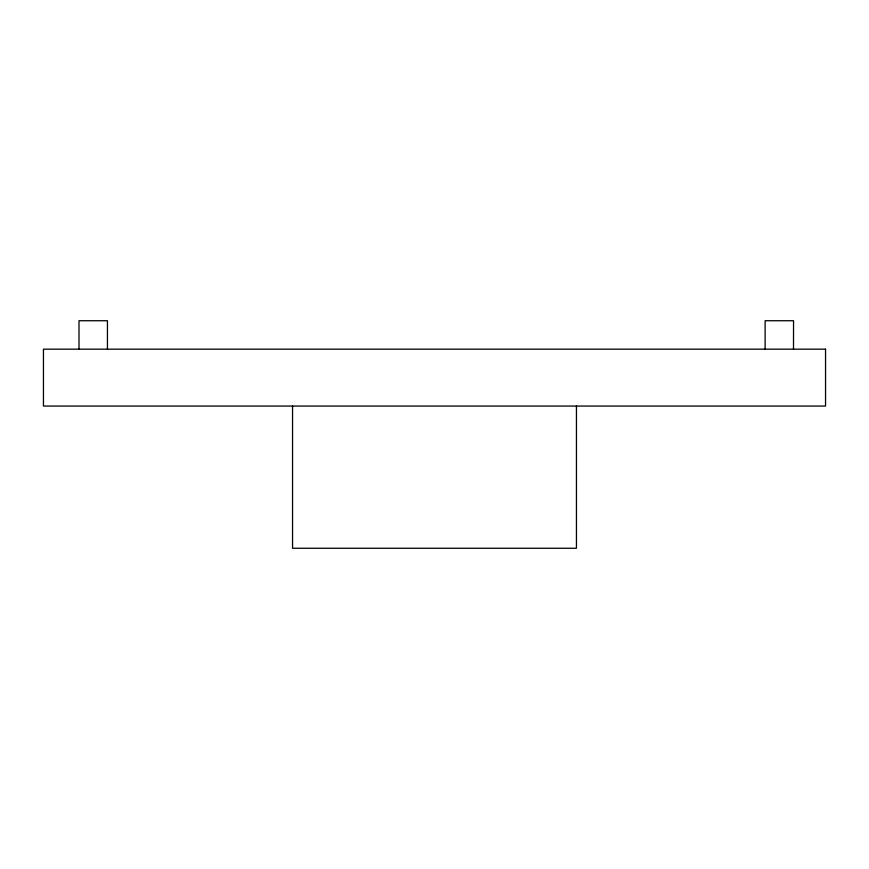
<?xml version="1.0" encoding="UTF-8"?>
<svg xmlns="http://www.w3.org/2000/svg" width="869" height="869" viewBox="0 0 869 869"><rect width="100%" height="100%" fill="white"/><g stroke="black" fill="none" stroke-linecap="round" stroke-linejoin="round"><path stroke-width="1.3" d="M793.495 349.175L793.549 320.737L765.122 320.737L765.122 349.175M576.451 406.062L576.451 548.263L292.549 548.263L292.549 406.062M107.441 349.175L107.441 320.737L79.003 320.737L79.003 349.175M825.55 349.175L43.45 349.175L43.45 406.062L825.55 406.062L825.55 349.175"/></g></svg>
